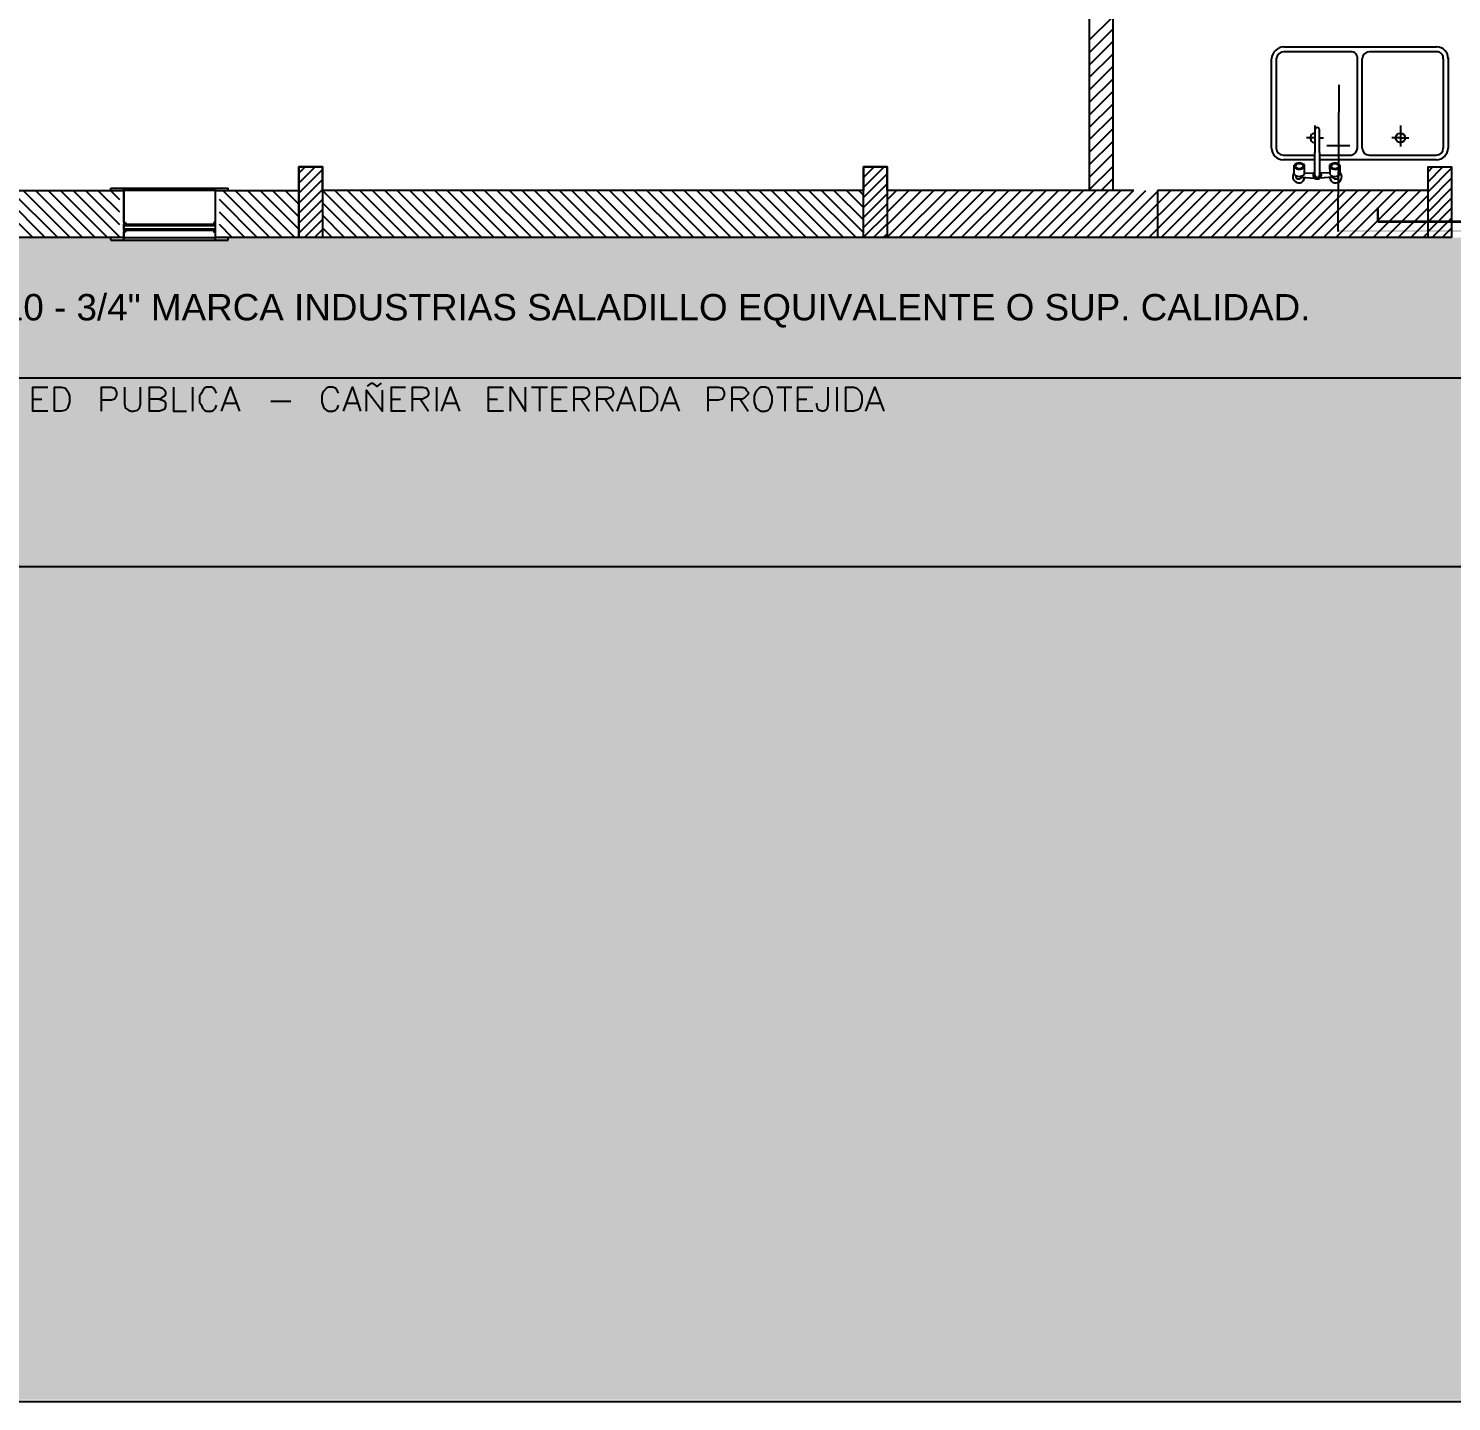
# Model space of a CAD drawing. Header units: metres. Extents: x -22 to 82, y -7 to 32.
# Drawn here: x 2.91 to 8.96, y -5.05 to 0.79 of the extents above; entities that cross this region are included whole.
import ezdxf

# ---------------------------------------------------------------- set-up
doc = ezdxf.new("R2010")
doc.units = ezdxf.units.M
doc.header["$LTSCALE"] = 2
doc.header["$MEASUREMENT"] = 0
doc.linetypes.add('DASHDOT', pattern=[25.4, 12.7, -6.35, 0, -6.35])
for name, color, linetype in [('A-HATCH_SUPERFICIE_EXTERIO', 7, 'CONTINUOUS'), ('PDF2_-FADE-IS-AC', 240, 'CONTINUOUS'), ('PDF2_-FADE-IS-AF', 160, 'CONTINUOUS'), ('PDF2_-FADE-IS-AFMONT', 160, 'CONTINUOUS'), ('PDF2_-FADE-IS-TXT', 7, 'CONTINUOUS'), ('ZHATCH_VEREDA', 254, 'CONTINUOUS'), ('ZSILUETAEDIFICIO', 253, 'CONTINUOUS')]:
    doc.layers.add(name, color=color, linetype=linetype)
doc.styles.add('ARIAL', font='arial.ttf')
pattern_1 = [(45, (-2105.56335, -1460.873097), (-0.02121320344, 0.02121320344), [])]

msp = doc.modelspace()

# ---------------------------------------------------------------- hatches: boundary and pattern name
at = {"layer": 'A-HATCH_SUPERFICIE_EXTERIO'}
h = msp.add_hatch(dxfattribs=at)
h.set_pattern_fill('GRAVEL', color=256, scale=0.3)
h.set_pattern_definition([(228.01279, (0.217406, 0.3), (-2.4, -2.7), [0.040361, -3.9957264]), (184.96974, (0.190406, 0.27), (3.6, 0.3), [0.0692604, -6.8567774]), (132.51045, (0.121406, 0.264), (3, -3.3), [0.0488364, -4.83481]), (267.27369, (0.004406, 0.189), (0.3, 6), [0.0630714, -6.2440674]), (292.83365, (0.001406, 0.126), (-1.5, 3.6), [0.0618465, -6.122812]), (357.27369, (0.025406, 0.069), (-6, 0.3), [0.0630714, -6.2440674]), (37.69424, (0.088406, 0.066), (-3.9, -3), [0.0834087, -8.2574546]), (72.25533, (0.154406, 0.117), (2.1, 6.6), [0.0787464, -7.7958964]), (121.42957, (0.178406, 0.192), (-2.4, 3.9), [0.063285, -6.265222]), (175.23636, (0.145406, 0.246), (3.3, -0.3), [0.0722496, -3.540229]), (222.39744, (0.0734055, 0.252), (-3.6, -3.3), [0.0934344, -9.2500125]), (138.81407, (0.301406, 0.186), (-2.1, 1.8), [0.0318903, -3.1571534]), (171.46923, (0.277406, 0.207), (3.9, -0.6), [0.060671, -6.0064534]), (225, (0.2174, 0.216), (0, -0.3), [0.042426, -0.381838]), (203.1986, (0.196406, 0.252), (1.5, 0.6), [0.0228474, -2.2618845]), (291.8014, (0.175406, 0.243), (-0.3, 0.9), [0.032311, -1.5832385]), (30.96376, (0.187406, 0.213), (0.9, 0.6), [0.0524787, -1.696807]), (161.56505, (0.23241, 0.24), (0.6, -0.3), [0.037947, -0.910736]), (16.38954, (0.001406, 0.243), (3, 0.9), [0.05316, -5.2628535]), (70.34618, (0.052406, 0.258), (-1.2, -3.3), [0.0445983, -4.4152223]), (293.1986, (0.232406, 0.3), (-0.6, 1.5), [0.0456945, -2.2390374]), (343.61046, (0.250406, 0.258), (-3, 0.9), [0.05316, -5.2628535]), (339.44395, (0.001406, 0.057), (-1.5, 0.6), [0.051264, -2.511937]), (294.77514, (0.049406, 0.039), (-1.5, 3.3), [0.0429534, -4.252393]), (66.8014, (0.235406, -1e-08), (0.6, 1.5), [0.0456945, -2.2390374]), (17.35402, (0.253406, 0.042), (-3.9, -1.2), [0.0502893, -4.978627]), (69.44395, (0.088406, -1e-08), (-0.6, -1.5), [0.025632, -2.537569]), (101.30993, (0.217406, -1e-08), (-0.3, 1.2), [0.015297, -1.514409]), (165.96376, (0.214406, 0.015), (0.9, -0.3), [0.0618465, -1.175085]), (186.009, (0.154406, 0.03), (3, 0.3), [0.057315, -5.674177]), (303.6901, (0.187406, 0.186), (-0.3, 0.6), [0.0432666, -1.038399]), (353.15723, (0.211406, 0.15), (5.1, -0.6), [0.075538, -7.478269]), (60.9454, (0.286406, 0.141), (-1.2, -2.1), [0.030887, -3.057802]), (90, (0.3014, 0.168), (-0.3, 0.3), [0.018, -0.282]), (120.25644, (0.148406, 0.039), (1.2, -2.1), [0.041677, -4.126056]), (48.01279, (0.127406, 0.075), (2.4, 2.7), [0.0807216, -3.9553656]), (0, (0.1814, 0.135), (0.3, 0.3), [0.078, -0.222]), (325.30485, (0.259406, 0.135), (3, -2.1), [0.047434, -4.6959823]), (254.0546, (0.298406, 0.108), (-0.3, -1.2), [0.0436806, -2.1403524]), (207.64598, (0.286406, 0.066), (-5.7, -3), [0.0711195, -7.0408423]), (175.42608, (0.223406, 0.033), (-3.9, 0.3), [0.0752397, -7.448722])])
h.paths.add_polyline_path([(12.6895, -1.5), (-7.9932, -1.5), (-7.9932, -5.0426), (12.6895, -5.0426)])
at = {"layer": 'PDF2_-FADE-IS-AF'}
msp.add_hatch(color=256, dxfattribs=at).paths.add_polyline_path([(11.4728, -0.0751), (11.4728, -0.0663), (11.2839, -0.0663), (11.2839, -0.0751), (8.4731, -0.0769), (8.4731, -0.0681), (11.2839, -0.0663), (11.2839, -0.0751)])
at = {"layer": 'ZHATCH_VEREDA'}
h = msp.add_hatch(color=256, dxfattribs=at)
h.dxf.hatch_style = 1
h.paths.add_polyline_path([(13.8057, -0.1014), (-18.3444, -0.0986), (-18.3444, -1.5), (13.8057, -1.5)])
at = {"layer": 'ZSILUETAEDIFICIO'}
h = msp.add_hatch(dxfattribs=at)
h.set_pattern_fill('_USER', color=256, scale=0.03, angle=45, pattern_type=0)
h.set_pattern_definition(pattern_1)
h.paths.add_polyline_path([(4.1556, -0.1), (4.0556, -0.1), (4.0556, 0.2), (4.1556, 0.2)])
h = msp.add_hatch(dxfattribs=at)
h.set_pattern_fill('_USER', color=256, scale=0.03, angle=45, pattern_type=0)
h.set_pattern_definition(pattern_1)
h.paths.add_polyline_path([(6.5556, -0.1), (6.4556, -0.1), (6.4556, 0.2), (6.5556, 0.2)])
h = msp.add_hatch(dxfattribs=at)
h.set_pattern_fill('_USER', color=256, scale=0.03, angle=45, pattern_type=0)
h.set_pattern_definition(pattern_1)
h.paths.add_polyline_path([(8.9556, -0.1), (8.8556, -0.1), (8.8556, 0.2), (8.9556, 0.2)])

# ---------------------------------------------------------------- linework, layer by layer
at = {"layer": 'PDF2_-FADE-IS-AC', "const_width": 0.01}
for points in [[(8.6419, -0.0329), (8.6424, 0.0269)], [(11.5551, -0.0329), (8.6419, -0.0329)]]:
    msp.add_lwpolyline(points, dxfattribs=at)
at = {"layer": 'PDF2_-FADE-IS-AF'}
for points in [[(8.4767, 0.5494), (8.473, 0.0828)], [(8.4257, 0.2905), (8.5234, 0.2905)]]:
    msp.add_lwpolyline(points, dxfattribs=at)
at = {"layer": 'PDF2_-FADE-IS-AFMONT', "const_width": 0.00849}
msp.add_lwpolyline([(8.473, 0.0828), (8.473, -0.0758)], dxfattribs=at)
at = {"layer": 'PDF2_-FADE-IS-TXT'}
for points in [[(4.3475, -0.7326), (4.3644, -0.7199), (4.3687, -0.7199), (4.3857, -0.7326), (4.3899, -0.7326), (4.4069, -0.7199)], [(2.9873, -0.8387), (2.9236, -0.8387), (2.9236, -0.7368), (2.9873, -0.7368)], [(3.2166, -0.8387), (3.2166, -0.7368), (3.259, -0.7368), (3.2717, -0.7411), (3.2802, -0.7581), (3.2802, -0.7708), (3.2717, -0.7878), (3.259, -0.792), (3.2166, -0.792)], [(3.3142, -0.7368), (3.3142, -0.809), (3.3184, -0.826), (3.3312, -0.8345), (3.3439, -0.8387), (3.3524, -0.8387), (3.3694, -0.8345), (3.3779, -0.826), (3.3821, -0.809), (3.3821, -0.7368)], [(3.4628, -0.7878), (3.4755, -0.792), (3.484, -0.7963), (3.4882, -0.8048), (3.4882, -0.8175), (3.484, -0.8302), (3.4755, -0.8345), (3.4628, -0.8387), (3.4203, -0.8387), (3.4203, -0.7368), (3.4628, -0.7368), (3.4755, -0.7411), (3.484, -0.7496), (3.4882, -0.7581), (3.4882, -0.7665), (3.484, -0.775), (3.4755, -0.7793), (3.4628, -0.7878), (3.4203, -0.7878)], [(3.5222, -0.7368), (3.5222, -0.8387), (3.5774, -0.8387)], [(3.6028, -0.7368), (3.6028, -0.8387)], [(3.7047, -0.7623), (3.7005, -0.7538), (3.692, -0.7411), (3.6835, -0.7368), (3.6623, -0.7368), (3.6538, -0.7411), (3.6453, -0.7538), (3.6411, -0.7623), (3.6326, -0.775), (3.6326, -0.8005), (3.6411, -0.8132), (3.6453, -0.826), (3.6538, -0.8345), (3.6623, -0.8387), (3.6835, -0.8387), (3.692, -0.8345), (3.7005, -0.826), (3.7047, -0.8132)], [(3.726, -0.8387), (3.7642, -0.7368), (3.8024, -0.8387)], [(4.2244, -0.7623), (4.2201, -0.7538), (4.2116, -0.7411), (4.1989, -0.7368), (4.1819, -0.7368), (4.1734, -0.7411), (4.1607, -0.7538), (4.1564, -0.7623), (4.1522, -0.775), (4.1522, -0.8005), (4.1607, -0.826), (4.1734, -0.8345), (4.1819, -0.8387), (4.1989, -0.8387), (4.2116, -0.8345), (4.2201, -0.826), (4.2244, -0.8132)], [(4.2456, -0.8387), (4.2838, -0.7368), (4.3178, -0.8387)], [(4.3432, -0.8387), (4.3432, -0.7496), (4.4111, -0.8387), (4.4111, -0.7496)], [(4.5088, -0.8387), (4.4493, -0.8387), (4.4493, -0.7368), (4.5088, -0.7368)], [(4.5385, -0.8387), (4.5385, -0.7368), (4.5809, -0.7368), (4.5979, -0.7411), (4.6064, -0.7581), (4.6064, -0.7665), (4.6022, -0.775), (4.5979, -0.7793), (4.5809, -0.7878), (4.5385, -0.7878)], [(4.6404, -0.7368), (4.6404, -0.8387)], [(4.6616, -0.8387), (4.6998, -0.7368), (4.738, -0.8387)], [(4.9248, -0.8387), (4.8611, -0.8387), (4.8611, -0.7368), (4.9248, -0.7368)], [(4.9545, -0.8387), (4.9545, -0.7368), (5.0182, -0.8387), (5.0182, -0.7368)], [(5.0436, -0.7368), (5.1116, -0.7368)], [(5.0776, -0.7368), (5.0776, -0.8387)], [(5.1965, -0.8387), (5.1328, -0.8387), (5.1328, -0.7368), (5.1965, -0.7368)], [(5.2262, -0.8387), (5.2262, -0.7368), (5.2686, -0.7368), (5.2814, -0.7411), (5.2899, -0.7581), (5.2899, -0.7665), (5.2856, -0.775), (5.2814, -0.7793), (5.2686, -0.7878), (5.2262, -0.7878)], [(5.3238, -0.8387), (5.3238, -0.7368), (5.3663, -0.7368), (5.3832, -0.7411), (5.3917, -0.7581), (5.3917, -0.7665), (5.3875, -0.775), (5.3832, -0.7793), (5.3663, -0.7878), (5.3238, -0.7878)], [(5.4087, -0.8387), (5.4469, -0.7368), (5.4851, -0.8387)], [(5.5955, -0.8387), (5.6337, -0.7368), (5.6719, -0.8387)], [(5.795, -0.8387), (5.795, -0.7368), (5.8375, -0.7368), (5.8544, -0.7411), (5.8629, -0.7581), (5.8629, -0.7708), (5.8544, -0.7878), (5.8375, -0.792), (5.795, -0.792)], [(5.8969, -0.8387), (5.8969, -0.7368), (5.9393, -0.7368), (5.9521, -0.7411), (5.9563, -0.7496), (5.9648, -0.7581), (5.9648, -0.7665), (5.9521, -0.7793), (5.9393, -0.7878), (5.8969, -0.7878)], [(6.0879, -0.7368), (6.1516, -0.7368)], [(6.1219, -0.7368), (6.1219, -0.8387)], [(6.2407, -0.8387), (6.1771, -0.8387), (6.1771, -0.7368), (6.2407, -0.7368)], [(6.3044, -0.7368), (6.3044, -0.8132), (6.3002, -0.8302), (6.2959, -0.8345), (6.2874, -0.8387), (6.2789, -0.8387), (6.2662, -0.8345), (6.262, -0.8302), (6.2577, -0.8132), (6.2577, -0.8048)], [(6.3426, -0.7368), (6.3426, -0.8387)], [(6.4657, -0.8387), (6.5039, -0.7368), (6.5421, -0.8387)], [(2.9236, -0.7878), (2.9619, -0.7878)], [(3.7387, -0.8048), (3.7854, -0.8048)], [(3.9357, -0.7963), (4.0206, -0.7963)], [(4.2583, -0.8048), (4.305, -0.8048)], [(4.4493, -0.7878), (4.4876, -0.7878)], [(4.5725, -0.7878), (4.6064, -0.8387)], [(4.6786, -0.8048), (4.7253, -0.8048)], [(4.8611, -0.7878), (4.8993, -0.7878)], [(5.1328, -0.7878), (5.171, -0.7878)], [(5.2559, -0.7878), (5.2899, -0.8387)], [(5.3578, -0.7878), (5.3917, -0.8387)], [(5.4257, -0.8048), (5.4724, -0.8048)], [(5.6125, -0.8048), (5.6592, -0.8048)], [(5.9309, -0.7878), (5.9648, -0.8387)], [(6.1771, -0.7878), (6.2153, -0.7878)], [(6.4827, -0.8048), (6.5294, -0.8048)]]:
    msp.add_lwpolyline(points, dxfattribs=at)
for points in [[(3.017, -0.8387), (3.017, -0.7368), (3.0468, -0.7368), (3.0637, -0.7411), (3.0722, -0.7538), (3.0765, -0.7623), (3.0807, -0.775), (3.0807, -0.8005), (3.0722, -0.826), (3.0637, -0.8345), (3.0468, -0.8387)], [(5.5106, -0.8387), (5.5106, -0.7368), (5.5446, -0.7368), (5.5573, -0.7411), (5.5658, -0.7538), (5.5743, -0.7623), (5.5785, -0.775), (5.5785, -0.8005), (5.5743, -0.8132), (5.5658, -0.826), (5.5573, -0.8345), (5.5446, -0.8387)], [(6.02, -0.7368), (6.0115, -0.7411), (5.9988, -0.7538), (5.9945, -0.7623), (5.9903, -0.775), (5.9903, -0.8005), (5.9988, -0.826), (6.0115, -0.8345), (6.02, -0.8387), (6.037, -0.8387), (6.0497, -0.8345), (6.0582, -0.826), (6.0667, -0.8005), (6.0667, -0.775), (6.0624, -0.7623), (6.0582, -0.7538), (6.0497, -0.7411), (6.037, -0.7368)], [(6.3808, -0.8387), (6.3808, -0.7368), (6.4148, -0.7368), (6.4275, -0.7411), (6.4403, -0.7538), (6.4445, -0.7623), (6.4487, -0.775), (6.4487, -0.8005), (6.4403, -0.826), (6.4275, -0.8345), (6.4148, -0.8387)]]:
    msp.add_lwpolyline(points, close=True, dxfattribs=at)
at = {"layer": 'ZSILUETAEDIFICIO'}
for p, q in [((7.4156, 1.0146, 0), (7.4156, 0.1, 0)), ((7.5156, 1.0146, 0), (7.5156, 0.1)), ((8.3751, 0.359, 0), (8.3751, 0.2612, 0)), ((8.3945, 0.2612, 0), (8.3945, 0.3594, 0)), ((8.3751, 0.1635, 0), (8.3751, 0.2612, 0)), ((8.3945, 0.2612, 0), (8.3945, 0.1631, 0)), ((4.1556, 0.2), (4.0556, 0.2)), ((4.0556, 0.2), (4.0556, 0.1)), ((4.1556, 0.2), (4.0556, 0.2)), ((4.0556, 0.2), (4.0556, 0.1)), ((4.1556, 0.1), (4.1556, 0.2)), ((4.1556, 0.1), (4.1556, 0.2)), ((6.5556, 0.2), (6.4556, 0.2)), ((6.4556, 0.2), (6.4556, 0.1)), ((6.5556, 0.2), (6.4556, 0.2)), ((6.4556, 0.2), (6.4556, 0.1)), ((6.5556, 0.1), (6.5556, 0.2)), ((6.5556, 0.1), (6.5556, 0.2)), ((8.2866, 0.1687, 0), (8.2866, 0.207, 0)), ((8.3301, 0.1676, 0), (8.3306, 0.2085, 0)), ((8.4392, 0.1675, 0), (8.4389, 0.2084, 0)), ((8.4827, 0.1685, 0), (8.4828, 0.2068, 0)), ((8.8556, 0.1, 0), (8.8556, 0.2, 0)), ((8.8556, 0.2, 0), (8.9556, 0.2, 0)), ((8.9556, 0.2, 0), (8.9556, 0.1, 0)), ((8.3178, 0.1562, 0), (8.3733, 0.1525, 0)), ((8.3302, 0.1747, 0), (8.3691, 0.1734, 0)), ((8.4516, 0.156, 0), (8.396, 0.1525, 0)), ((8.4392, 0.1746, 0), (8.4002, 0.1734, 0)), ((2.801, 0.1, 0), (3.3106, 0.1, 0)), ((3.3106, 0.1, 0), (3.3106, -0.1, 0)), ((3.7006, 0.1, 0), (4.0556, 0.1, 0)), ((3.7006, -0.1, 0), (3.7006, 0.1, 0)), ((4.0556, 0.1, 0), (4.0556, -0.1, 0)), ((6.4556, 0.1), (4.1556, 0.1)), ((6.4556, 0.1), (4.1556, 0.1)), ((6.5556, 0.1), (6.5556, -0.0971)), ((7.6056, 0.1, 0), (6.5556, 0.1)), ((6.5556, 0.1), (6.5556, -0.0971)), ((8.8556, 0.1, 0), (7.7056, 0.1, 0)), ((8.8556, 0.1), (7.7056, 0.1)), ((7.7056, 0.1, 0), (7.7056, -0.1, 0)), ((3.3106, -0.0693, 0), (3.3106, -0.0434, 0)), ((3.7006, -0.0693, 0), (3.7006, -0.0434, 0)), ((3.3106, -0.1, 0), (2.801, -0.1, 0)), ((4.0556, -0.1, 0), (3.7006, -0.1, 0)), ((8.9556, -0.1, 0), (4.1554, -0.1, 0)), ((8.9556, -0.1, 0), (5.1626, -0.1)), ((-18.8319, -0.6967), (14.4056, -0.6967)), ((13.6679, -1.5, 0), (-1.8944, -1.5))]:
    msp.add_line(p, q, dxfattribs=at)
at = {"layer": 'ZSILUETAEDIFICIO', "linetype": 'Continuous'}
for p, q in [((7.4156, 0.7387, 0), (7.5156, 0.8387, 0)), ((7.4156, 0.6856, 0), (7.5156, 0.7856, 0)), ((7.4156, 0.6326, 0), (7.5156, 0.7326, 0)), ((7.4156, 0.5796, 0), (7.5156, 0.6796, 0)), ((7.4156, 0.5265, 0), (7.5156, 0.6265, 0)), ((7.4156, 0.4735, 0), (7.5156, 0.5735, 0)), ((7.4156, 0.4205, 0), (7.5156, 0.5205, 0)), ((7.4156, 0.3674, 0), (7.5156, 0.4674, 0)), ((7.4156, 0.3144, 0), (7.5156, 0.4144, 0)), ((7.4156, 0.2614, 0), (7.5156, 0.3614, 0)), ((7.4156, 0.2083, 0), (7.5156, 0.3083, 0)), ((7.4156, 0.1553, 0), (7.5156, 0.2553, 0)), ((7.4156, 0.1023, 0), (7.5156, 0.2023, 0)), ((7.4664, 0.1, 0), (7.5156, 0.1492, 0)), ((3.0298, -0.1, 0), (2.8298, 0.1, 0)), ((3.0828, -0.1, 0), (2.8828, 0.1, 0)), ((3.1359, -0.1, 0), (2.9359, 0.1, 0)), ((3.1889, -0.1, 0), (2.9889, 0.1, 0)), ((3.2419, -0.1, 0), (3.0419, 0.1, 0)), ((3.2942, -0.0992, 0), (3.095, 0.1, 0)), ((3.2942, -0.0462, 0), (3.148, 0.1, 0)), ((3.2942, 0.0069, 0), (3.201, 0.1, 0)), ((3.2942, 0.0599, 0), (3.2541, 0.1, 0)), ((3.256, 0.1097, 0), (3.7552, 0.1097, 0)), ((3.256, 0.1, 0), (3.256, 0.1097, 0)), ((3.3106, -0.0368, 0), (3.3106, 0.1097, 0)), ((3.7006, 0.1, 0), (3.3106, 0.1, 0)), ((3.7006, -0.0368, 0), (3.7006, 0.1097, 0)), ((3.8783, -0.1, 0), (3.7171, 0.0612, 0)), ((3.9314, -0.1, 0), (3.7314, 0.1, 0)), ((3.7552, 0.1, 0), (3.7552, 0.1097, 0)), ((3.9844, -0.1, 0), (3.7844, 0.1, 0)), ((4.0374, -0.1, 0), (3.8374, 0.1, 0)), ((4.0556, -0.0652, 0), (3.8905, 0.1, 0)), ((4.0556, -0.0121, 0), (3.9435, 0.1, 0)), ((4.0556, 0.0409, 0), (3.9965, 0.1, 0)), ((4.0556, 0.0939, 0), (4.0496, 0.1, 0)), ((4.3556, -0.1, 0), (4.1556, 0.1, 0)), ((4.4087, -0.1, 0), (4.2087, 0.1, 0)), ((4.4617, -0.1, 0), (4.2617, 0.1, 0)), ((4.5147, -0.1, 0), (4.3147, 0.1, 0)), ((4.5678, -0.1, 0), (4.3678, 0.1, 0)), ((4.6208, -0.1, 0), (4.4208, 0.1, 0)), ((4.6738, -0.1, 0), (4.4738, 0.1, 0)), ((4.7269, -0.1, 0), (4.5269, 0.1, 0)), ((4.7799, -0.1, 0), (4.5799, 0.1, 0)), ((4.8329, -0.1, 0), (4.6329, 0.1, 0)), ((4.886, -0.1, 0), (4.686, 0.1, 0)), ((4.939, -0.1, 0), (4.739, 0.1, 0)), ((4.992, -0.1, 0), (4.792, 0.1, 0)), ((5.0451, -0.1, 0), (4.8451, 0.1, 0)), ((5.0981, -0.1, 0), (4.8981, 0.1, 0)), ((5.1511, -0.1, 0), (4.9511, 0.1, 0)), ((5.2042, -0.1, 0), (5.0042, 0.1, 0)), ((5.2572, -0.1, 0), (5.0572, 0.1, 0)), ((5.3102, -0.1, 0), (5.1102, 0.1, 0)), ((5.3633, -0.1, 0), (5.1633, 0.1, 0)), ((5.4163, -0.1, 0), (5.2163, 0.1, 0)), ((5.4693, -0.1, 0), (5.2693, 0.1, 0)), ((5.5224, -0.1, 0), (5.3224, 0.1, 0)), ((5.5754, -0.1, 0), (5.3754, 0.1, 0)), ((5.6284, -0.1, 0), (5.4284, 0.1, 0)), ((5.6814, -0.1, 0), (5.4814, 0.1, 0)), ((5.7345, -0.1, 0), (5.5345, 0.1, 0)), ((5.7875, -0.1, 0), (5.5875, 0.1, 0)), ((5.8405, -0.1, 0), (5.6405, 0.1, 0)), ((5.8936, -0.1, 0), (5.6936, 0.1, 0)), ((5.9466, -0.1, 0), (5.7466, 0.1, 0)), ((5.9996, -0.1, 0), (5.7996, 0.1, 0)), ((6.0527, -0.1, 0), (5.8527, 0.1, 0)), ((6.1057, -0.1, 0), (5.9057, 0.1, 0)), ((6.1587, -0.1, 0), (5.9587, 0.1, 0)), ((6.2118, -0.1, 0), (6.0118, 0.1, 0)), ((6.2648, -0.1, 0), (6.0648, 0.1, 0)), ((6.3178, -0.1, 0), (6.1178, 0.1, 0)), ((6.3709, -0.1, 0), (6.1709, 0.1, 0)), ((6.4239, -0.1, 0), (6.2239, 0.1, 0)), ((6.4556, -0.0787, 0), (6.2769, 0.1, 0)), ((6.4556, -0.0257, 0), (6.33, 0.1, 0)), ((6.4556, 0.0274, 0), (6.383, 0.1, 0)), ((6.4556, 0.0804, 0), (6.436, 0.1, 0)), ((6.5556, 0.0599), (6.5957, 0.1)), ((6.5556, 0.0069), (6.6488, 0.1)), ((6.5556, -0.0462), (6.7018, 0.1)), ((6.5556, -0.0992), (6.7548, 0.1)), ((6.5556, 0.0599), (6.5957, 0.1)), ((6.5556, 0.0069), (6.6488, 0.1)), ((6.5556, -0.0462), (6.7018, 0.1)), ((6.5556, -0.0992), (6.7548, 0.1)), ((6.6079, -0.1), (6.8079, 0.1)), ((6.6079, -0.1), (6.8079, 0.1)), ((6.6609, -0.1), (6.8609, 0.1)), ((6.6609, -0.1), (6.8609, 0.1)), ((6.7139, -0.1), (6.9139, 0.1)), ((6.7139, -0.1), (6.9139, 0.1)), ((6.767, -0.1), (6.967, 0.1)), ((6.767, -0.1), (6.967, 0.1)), ((6.82, -0.1), (7.02, 0.1)), ((6.82, -0.1), (7.02, 0.1)), ((6.873, -0.1), (7.073, 0.1)), ((6.873, -0.1), (7.073, 0.1)), ((6.9261, -0.1), (7.1261, 0.1)), ((6.9261, -0.1), (7.1261, 0.1)), ((6.9791, -0.1), (7.1791, 0.1)), ((6.9791, -0.1), (7.1791, 0.1)), ((7.0321, -0.1), (7.2321, 0.1)), ((7.0321, -0.1), (7.2321, 0.1)), ((7.0852, -0.1), (7.2852, 0.1)), ((7.0852, -0.1), (7.2852, 0.1)), ((7.1382, -0.1), (7.3382, 0.1)), ((7.1382, -0.1), (7.3382, 0.1)), ((7.1912, -0.1), (7.3912, 0.1)), ((7.1912, -0.1), (7.3912, 0.1)), ((7.2443, -0.1), (7.4443, 0.1)), ((7.2443, -0.1), (7.4443, 0.1)), ((7.2973, -0.1), (7.4973, 0.1)), ((7.2973, -0.1), (7.4973, 0.1)), ((7.3503, -0.1), (7.5503, 0.1)), ((7.3503, -0.1), (7.5503, 0.1)), ((7.4034, -0.1), (7.6034, 0.1)), ((7.4034, -0.1), (7.6034, 0.1)), ((7.4564, -0.1), (7.6564, 0.1)), ((7.4564, -0.1), (7.6564, 0.1)), ((7.5094, -0.1), (7.7094, 0.1)), ((7.5094, -0.1), (7.7094, 0.1)), ((7.5625, -0.1), (7.7625, 0.1)), ((7.5625, -0.1), (7.7625, 0.1)), ((7.6155, -0.1), (7.8155, 0.1)), ((7.6155, -0.1), (7.8155, 0.1)), ((7.6685, -0.1), (7.8685, 0.1)), ((7.6685, -0.1), (7.8685, 0.1)), ((7.7216, -0.1), (7.9216, 0.1)), ((7.7216, -0.1), (7.9216, 0.1)), ((7.7746, -0.1), (7.9746, 0.1)), ((7.7746, -0.1), (7.9746, 0.1)), ((7.8276, -0.1), (8.0276, 0.1)), ((7.8276, -0.1), (8.0276, 0.1)), ((7.8806, -0.1), (8.0807, 0.1)), ((7.8806, -0.1), (8.0807, 0.1)), ((7.9337, -0.1), (8.1337, 0.1)), ((7.9337, -0.1), (8.1337, 0.1)), ((7.9867, -0.1), (8.1867, 0.1)), ((7.9867, -0.1), (8.1867, 0.1)), ((8.0397, -0.1), (8.2397, 0.1)), ((8.0397, -0.1), (8.2397, 0.1)), ((8.0928, -0.1), (8.2928, 0.1)), ((8.0928, -0.1), (8.2928, 0.1)), ((8.1458, -0.1), (8.3458, 0.1)), ((8.1458, -0.1), (8.3458, 0.1)), ((8.1988, -0.1), (8.3988, 0.1)), ((8.1988, -0.1), (8.3988, 0.1)), ((8.2519, -0.1), (8.4519, 0.1)), ((8.2519, -0.1), (8.4519, 0.1)), ((8.3049, -0.1), (8.5049, 0.1)), ((8.3049, -0.1), (8.5049, 0.1)), ((8.3579, -0.1), (8.5579, 0.1)), ((8.3579, -0.1), (8.5579, 0.1)), ((8.411, -0.1), (8.611, 0.1)), ((8.411, -0.1), (8.611, 0.1)), ((8.464, -0.1), (8.664, 0.1)), ((8.464, -0.1), (8.664, 0.1)), ((8.517, -0.1), (8.717, 0.1)), ((8.517, -0.1), (8.717, 0.1)), ((8.5701, -0.1), (8.7701, 0.1)), ((8.5701, -0.1), (8.7701, 0.1)), ((8.6231, -0.1), (8.8231, 0.1)), ((8.6231, -0.1), (8.8231, 0.1)), ((8.6761, -0.1), (8.8556, 0.0795)), ((8.6761, -0.1), (8.8556, 0.0795)), ((2.9768, -0.1, 0), (2.8175, 0.0593, 0)), ((2.9237, -0.1, 0), (2.8175, 0.0062, 0)), ((3.8253, -0.1, 0), (3.7171, 0.0082, 0)), ((4.3026, -0.1, 0), (4.1554, 0.0472, 0)), ((8.7292, -0.1), (8.8556, 0.0265)), ((8.7292, -0.1), (8.8556, 0.0264)), ((3.3106, -0.0368, 0), (3.3181, -0.0368, 0)), ((3.3181, -0.0434, 0), (3.3106, -0.0434, 0)), ((3.3181, -0.0368, 0), (3.3181, -0.0434, 0)), ((3.7006, -0.0368, 0), (3.6932, -0.0368, 0)), ((3.6932, -0.0368, 0), (3.6932, -0.0434, 0)), ((3.6932, -0.0434, 0), (3.7006, -0.0434, 0)), ((3.7723, -0.1, 0), (3.7171, -0.0448, 0)), ((4.2496, -0.1, 0), (4.1554, -0.0058, 0)), ((4.1965, -0.1, 0), (4.1554, -0.0589, 0)), ((8.7822, -0.1), (8.8556, -0.0266)), ((8.7822, -0.1), (8.8556, -0.0266)), ((3.256, -0.1113, 0), (3.256, -0.1, 0)), ((3.256, -0.1113, 0), (3.7552, -0.1113, 0)), ((3.3106, -0.1113, 0), (3.3106, -0.0759, 0)), ((3.3106, -0.1, 0), (3.7006, -0.1, 0)), ((3.7006, -0.1113, 0), (3.7006, -0.0759, 0)), ((3.7192, -0.1, 0), (3.7171, -0.0979, 0)), ((3.7552, -0.1113, 0), (3.7552, -0.1, 0)), ((8.8352, -0.1), (8.8556, -0.0796)), ((8.8352, -0.1), (8.8556, -0.0796))]:
    msp.add_line(p, q, dxfattribs=at)
at = {"layer": 'ZSILUETAEDIFICIO', "ltscale": 0.2}
for p, q in [((8.2424, 0.71, 0), (8.8924, 0.71, 0)), ((8.2424, 0.69, 0), (8.5274, 0.69, 0)), ((8.6074, 0.69, 0), (8.8924, 0.69, 0)), ((8.9406, 0.6656, 0), (8.9406, 0.28, 0)), ((8.1906, 0.28, 0), (8.1906, 0.66, 0)), ((8.2106, 0.66, 0), (8.2106, 0.28, 0)), ((8.5556, 0.28, 0), (8.5556, 0.66, 0)), ((8.5756, 0.28, 0), (8.5756, 0.66, 0)), ((8.9206, 0.66, 0), (8.9206, 0.28, 0)), ((8.3749, 0.3758, 0), (8.3749, 0.2863, 0)), ((8.7381, 0.3757, 0), (8.7381, 0.2863, 0)), ((8.3749, 0.3231, 0), (8.3384, 0.3231, 0)), ((8.3749, 0.3231, 0), (8.3751, 0.3231, 0)), ((8.3945, 0.3231, 0), (8.4113, 0.3231, 0)), ((8.7381, 0.323, 0), (8.7017, 0.323, 0)), ((8.7381, 0.323, 0), (8.7739, 0.323, 0)), ((8.2406, 0.25, 0), (8.3751, 0.2501, 0)), ((8.3945, 0.2501, 0), (8.5291, 0.2502, 0)), ((8.6056, 0.25, 0), (8.8906, 0.25, 0)), ((8.3751, 0.23, 0), (8.2406, 0.23, 0)), ((8.4992, 0.23, 0), (8.3945, 0.23, 0)), ((8.8906, 0.23, 0), (8.4992, 0.23, 0))]:
    msp.add_line(p, q, dxfattribs=at)
at = {"layer": 'ZSILUETAEDIFICIO', "color": 252, "ltscale": 2}
msp.add_line((3.7171, 0.1, 0), (3.7171, 0.1, 0), dxfattribs=at)
msp.add_line((3.7171, 0.1, 0), (3.7171, 0.1, 0), dxfattribs=at)
msp.add_line((3.7171, 0.1, 0), (3.7171, 0.1, 0), dxfattribs=at)
at = {"layer": 'ZSILUETAEDIFICIO', "linetype": 'DASHDOT', "ltscale": 20}
msp.add_line((-17.5553, -5.05, 0), (34.2148, -5.05, 0), dxfattribs=at)
at = {"layer": 'ZSILUETAEDIFICIO'}
for points in [[(4.1556, -0.1), (4.0556, -0.1), (4.0556, 0.2), (4.1556, 0.2)], [(6.5556, -0.1), (6.4556, -0.1), (6.4556, 0.2), (6.5556, 0.2)], [(8.9556, -0.1), (8.8556, -0.1), (8.8556, 0.2), (8.9556, 0.2)]]:
    msp.add_lwpolyline(points, close=True, dxfattribs=at)
at = {"layer": 'ZSILUETAEDIFICIO', "linetype": 'Continuous', "elevation": 0}
for points in [[(3.3106, -0.0434), (3.7006, -0.0434)], [(3.3106, -0.0492), (3.7006, -0.0492)], [(3.3106, -0.064), (3.7006, -0.064)], [(3.3106, -0.0693), (3.7006, -0.0693)], [(3.3106, -0.0693), (3.3106, -0.0693), (3.3181, -0.0693), (3.3181, -0.0759), (3.3106, -0.0759)], [(3.7006, -0.0693), (3.7006, -0.0693), (3.6932, -0.0693), (3.6932, -0.0759), (3.7006, -0.0759)]]:
    msp.add_lwpolyline(points, dxfattribs=at)
at = {"layer": 'ZSILUETAEDIFICIO', "ltscale": 0.2}
msp.add_circle((8.7381, 0.323, 0), 0.02, dxfattribs=at)
for centre, radius, start, end in [((8.2436, 0.6569, 0), 0.0531, 91.37279, 176.68425), ((8.2437, 0.6568, 0), 0.0332, 92.25898, 174.53949), ((8.5285, 0.6627, 0), 0.0273, 354.21703, 92.39202), ((8.6087, 0.6568, 0), 0.0332, 92.25898, 174.53949), ((8.8935, 0.6628, 0), 0.0472, 356.56796, 91.42089), ((8.8935, 0.6627, 0), 0.0273, 354.21703, 92.39202), ((8.3749, 0.3231, 0), 0.02, 89.3087, 270.6913), ((8.3749, 0.3231, 0), 0.02, 349.5071, 10.4929), ((8.2406, 0.28, 0), 0.05, 180, 270), ((8.2406, 0.28, 0), 0.03, 180, 270), ((8.2406, 0.28, 0), 0.03, 180, 270), ((8.5256, 0.28, 0), 0.03, 276.60347, 0), ((8.6056, 0.28, 0), 0.03, 180, 270), ((8.8906, 0.28, 0), 0.03, 270, 0), ((8.8906, 0.28, 0), 0.05, 270, 360)]:
    msp.add_arc(centre, radius, start, end, dxfattribs=at)
at = {"layer": 'ZSILUETAEDIFICIO'}
for centre, radius, start, end in [((8.3849, 0.3569, 0), 0.00999, 14.69232, 167.58705), ((8.3094, 0.1851, 0), 0.0316, 47.92942, 136.03892), ((8.3094, 0.2213, 0), 0.0316, 223.96108, 311.78602), ((8.3089, 0.1932, 0), 0.0205, 31.76626, 149.76373), ((8.3086, 0.2122, 0), 0.0195, 206.32045, 335.20954), ((8.46, 0.1849, 0), 0.0316, 43.84791, 131.95741), ((8.4601, 0.2212, 0), 0.0316, 228.10081, 315.92575), ((8.4605, 0.1931, 0), 0.0205, 30.1231, 148.12057), ((8.4608, 0.212, 0), 0.0195, 204.67729, 333.56638), ((8.3061, 0.158, 0), 0.0258, 138.84801, 353.83654), ((8.309, 0.1912, 0), 0.0317, 225.2131, 311.89098), ((8.306, 0.1615, 0), 0.0129, 170.57141, 335.39193), ((8.3846, 0.1652, 0), 0.0175, 122.89277, 55.61627), ((8.3849, 0.1656, 0), 0.00999, 192.41295, 345.30768), ((8.4632, 0.1579, 0), 0.0258, 186.05029, 41.03882), ((8.4604, 0.191, 0), 0.0317, 227.99585, 314.67373), ((8.4633, 0.1614, 0), 0.0129, 204.4949, 9.31542)]:
    msp.add_arc(centre, radius, start, end, dxfattribs=at)

# ---------------------------------------------------------------- texts
at = {"layer": 'PDF2_-FADE-IS-TXT', "insert": (-0.8282, -0.3406), "char_height": 0.112, "width": 9.980011, "attachment_point": 1, "style": 'ARIAL'}
msp.add_mtext('{\\C2;CAÑERIA DE ALIMENTACION DE POLIETILENO k10 - 3/4" MARCA INDUSTRIAS SALADILLO EQUIVALENTE O SUP. CALIDAD.}', dxfattribs=at)

doc.saveas('drawing.dxf')
